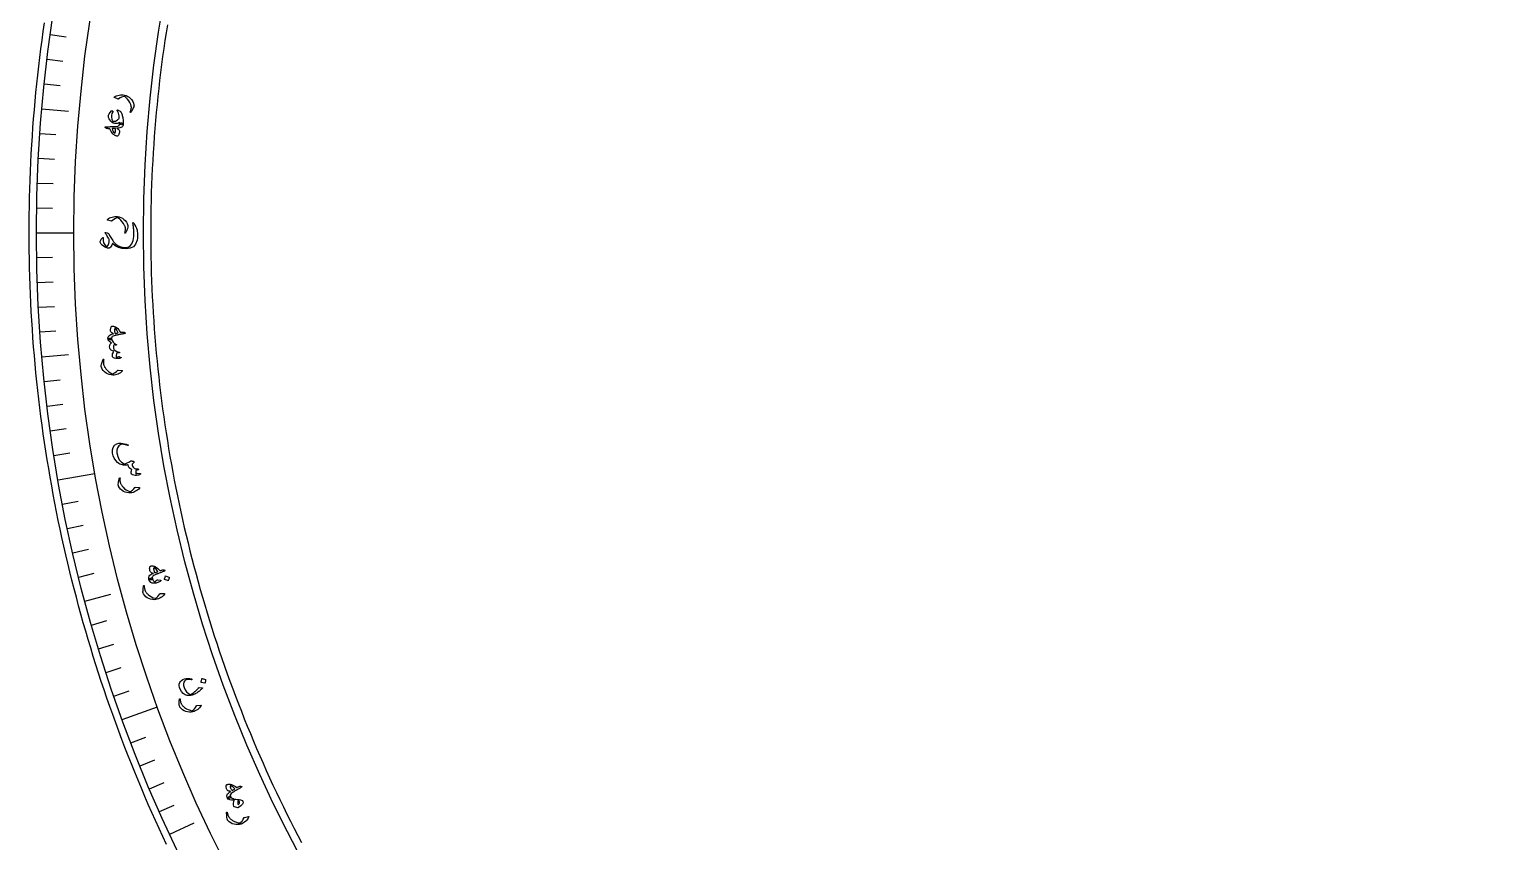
# Model space of a CAD drawing. Header units: millimetres. Extents: x -92 to 92, y -92 to 118.
# Drawn here: x -91.5 to 1.5, y -39 to 13 of the extents above; entities that cross this region are included whole.
import ezdxf

# ---------------------------------------------------------------- set-up
doc = ezdxf.new("R2010")
doc.units = ezdxf.units.MM
for name, color, linetype in [('CUT_INNER', 6, 'Continuous'), ('CUT_OUTER', 1, 'Continuous'), ('ENGRAVE', 7, 'Continuous'), ('ENGRAVE_FINE', 8, 'Continuous'), ('TEXT', 5, 'Continuous')]:
    doc.layers.add(name, color=color, linetype=linetype)

msp = doc.modelspace()

# ---------------------------------------------------------------- linework, layer by layer
at = {"layer": 'CUT_INNER'}
msp.add_lwpolyline([(-82.6593, 13.3), (-82.7394, 12.7926), (-82.8163, 12.2846), (-82.8901, 11.7763), (-82.9608, 11.2674), (-83.0284, 10.7582), (-83.0929, 10.2485), (-83.1542, 9.7385), (-83.2124, 9.2281), (-83.2674, 8.7173), (-83.3194, 8.2062), (-83.3681, 7.6948), (-83.4138, 7.1832), (-83.4563, 6.6712), (-83.4957, 6.159), (-83.5319, 5.6466), (-83.5649, 5.1339), (-83.5949, 4.6211), (-83.6217, 4.1081), (-83.6453, 3.5949), (-83.6658, 3.0816), (-83.6831, 2.5682), (-83.6973, 2.0547), (-83.7083, 1.5411), (-83.7162, 1.0274), (-83.7209, 0.5137), (-83.7225, 0), (-83.7209, -0.5137), (-83.7162, -1.0274), (-83.7083, -1.5411), (-83.6973, -2.0547), (-83.6831, -2.5682), (-83.6658, -3.0816), (-83.6453, -3.5949), (-83.6217, -4.1081), (-83.5949, -4.6211), (-83.5649, -5.1339), (-83.5319, -5.6466), (-83.4957, -6.159), (-83.4563, -6.6712), (-83.4138, -7.1832), (-83.3681, -7.6948), (-83.3194, -8.2062), (-83.2674, -8.7173), (-83.2124, -9.2281), (-83.1542, -9.7385), (-83.0929, -10.2485), (-83.0284, -10.7582), (-82.9608, -11.2674), (-82.8901, -11.7763), (-82.8163, -12.2846), (-82.7394, -12.7926), (-82.6593, -13.3), (-82.5762, -13.8069), (-82.4899, -14.3134), (-82.4005, -14.8192), (-82.308, -15.3246), (-82.2125, -15.8293), (-82.1138, -16.3334), (-82.012, -16.837), (-81.9072, -17.3399), (-81.7992, -17.8421), (-81.6882, -18.3437), (-81.5741, -18.8446), (-81.457, -19.3448), (-81.3367, -19.8442), (-81.2134, -20.3429), (-81.0871, -20.8408), (-80.9577, -21.338), (-80.8252, -21.8343), (-80.6897, -22.3299), (-80.5512, -22.8245), (-80.4096, -23.3184), (-80.2651, -23.8113), (-80.1174, -24.3034), (-79.9668, -24.7945), (-79.8132, -25.2847), (-79.6565, -25.7739), (-79.4969, -26.2622), (-79.3342, -26.7495), (-79.1686, -27.2358), (-79, -27.721), (-78.8284, -28.2053), (-78.6539, -28.6884), (-78.4764, -29.1705), (-78.2959, -29.6515), (-78.1125, -30.1313), (-77.9261, -30.61), (-77.7369, -31.0876), (-77.5446, -31.564), (-77.3495, -32.0392), (-77.1515, -32.5132), (-76.9505, -32.986), (-76.7467, -33.4575), (-76.5399, -33.9278), (-76.3303, -34.3968), (-76.1178, -34.8645), (-75.9025, -35.3309), (-75.6842, -35.796), (-75.4632, -36.2597), (-75.2393, -36.722), (-75.0125, -37.183), (-74.783, -37.6426), (-74.5506, -38.1007), (-74.3154, -38.5575), (-74.0774, -39.0127)], dxfattribs=at)
at = {"layer": 'CUT_OUTER'}
msp.add_lwpolyline([(-82.715, -39.1213), (-82.9535, -38.613), (-83.1889, -38.1033), (-83.4211, -37.5922), (-83.6502, -37.0796), (-83.8761, -36.5656), (-84.0989, -36.0503), (-84.3185, -35.5336), (-84.535, -35.0155), (-84.7482, -34.4962), (-84.9583, -33.9755), (-85.1652, -33.4536), (-85.3688, -32.9304), (-85.5693, -32.406), (-85.7665, -31.8803), (-85.9605, -31.3535), (-86.1513, -30.8254), (-86.3388, -30.2962), (-86.5231, -29.7659), (-86.7041, -29.2344), (-86.8818, -28.7019), (-87.0563, -28.1682), (-87.2275, -27.6335), (-87.3954, -27.0978), (-87.56, -26.561), (-87.7214, -26.0233), (-87.8794, -25.4846), (-88.0341, -24.9449), (-88.1855, -24.4042), (-88.3336, -23.8627), (-88.4783, -23.3202), (-88.6198, -22.7769), (-88.7579, -22.2327), (-88.8926, -21.6877), (-89.024, -21.1418), (-89.1521, -20.5952), (-89.2767, -20.0478), (-89.3981, -19.4996), (-89.516, -18.9507), (-89.6306, -18.4011), (-89.7419, -17.8508), (-89.8497, -17.2998), (-89.9542, -16.7481), (-90.0552, -16.1959), (-90.1529, -15.643), (-90.2472, -15.0896), (-90.3381, -14.5355), (-90.4256, -13.9809), (-90.5097, -13.4258), (-90.5903, -12.8702), (-90.6676, -12.3141), (-90.7414, -11.7576), (-90.8119, -11.2006), (-90.8789, -10.6432), (-90.9425, -10.0853), (-91.0027, -9.5271), (-91.0594, -8.9686), (-91.1127, -8.4097), (-91.1626, -7.8505), (-91.2091, -7.2909), (-91.2521, -6.7312), (-91.2917, -6.1711), (-91.3278, -5.6108), (-91.3605, -5.0504), (-91.3898, -4.4897), (-91.4156, -3.9289), (-91.438, -3.3679), (-91.4569, -2.8067), (-91.4724, -2.2455), (-91.4845, -1.6842), (-91.4931, -1.1228), (-91.4983, -0.5614), (-91.5, 0), (-91.4983, 0.5614), (-91.4931, 1.1228), (-91.4845, 1.6842), (-91.4724, 2.2455), (-91.4569, 2.8067), (-91.438, 3.3679), (-91.4156, 3.9289), (-91.3898, 4.4897), (-91.3605, 5.0504), (-91.3278, 5.6108), (-91.2917, 6.1711), (-91.2521, 6.7312), (-91.2091, 7.2909), (-91.1626, 7.8505), (-91.1127, 8.4097), (-91.0594, 8.9686), (-91.0027, 9.5271), (-90.9425, 10.0853), (-90.8789, 10.6432), (-90.8119, 11.2006), (-90.7414, 11.7576), (-90.6676, 12.3141), (-90.5903, 12.8702), (-90.5097, 13.4258)], dxfattribs=at)
at = {"layer": 'ENGRAVE'}
for points in [[(-90.6869, 7.9341), (-88.9824, 7.785)], [(-91.0333, 0), (-88.6379, 0)], [(-90.6869, -7.9341), (-88.9824, -7.785)], [(-89.6503, -15.8078), (-87.2913, -15.3918)], [(-87.9315, -23.5612), (-86.2787, -23.1183)], [(-85.5434, -31.1352), (-83.2924, -30.3159)], [(-82.5042, -38.4724), (-80.9535, -37.7492)]]:
    msp.add_lwpolyline(points, dxfattribs=at)
for radius in [91.0333, 88.6379, 84.1891]:
    msp.add_circle((0, 0), radius, dxfattribs=at)
at = {"layer": 'ENGRAVE_FINE'}
for points in [[(-90.1474, 12.6694), (-89.1308, 12.5265)], [(-90.3548, 11.0942), (-89.3358, 10.9691)], [(-90.5347, 9.5156), (-89.5137, 9.4083)], [(-90.8116, 6.3502), (-89.7875, 6.2786)], [(-90.9086, 4.7643), (-89.8834, 4.7106)], [(-90.9779, 3.177), (-89.9519, 3.1412)], [(-91.0195, 1.5888), (-89.993, 1.5708)], [(-91.0195, -1.5888), (-89.993, -1.5708)], [(-90.9779, -3.177), (-89.9519, -3.1412)], [(-90.9086, -4.7643), (-89.8834, -4.7106)], [(-90.8116, -6.3502), (-89.7875, -6.2786)], [(-90.5347, -9.5156), (-89.5137, -9.4083)], [(-90.3548, -11.0942), (-89.3358, -10.9691)], [(-90.1474, -12.6694), (-89.1308, -12.5265)], [(-89.9126, -14.2408), (-88.8986, -14.0802)], [(-89.3608, -17.37), (-88.353, -17.1741)], [(-89.0441, -18.9269), (-88.0399, -18.7134)], [(-88.7002, -20.478), (-87.6999, -20.2471)], [(-88.3293, -22.023), (-87.3331, -21.7746)], [(-87.5069, -25.0922), (-86.52, -24.8092)], [(-87.0556, -26.6156), (-86.0739, -26.3154)], [(-86.5779, -28.1309), (-85.6015, -27.8136)], [(-86.0737, -29.6376), (-85.103, -29.3033)], [(-84.987, -32.6234), (-84.0285, -32.2555)], [(-84.4047, -34.1017), (-83.4528, -33.7171)], [(-83.7966, -35.5696), (-82.8516, -35.1684)], [(-83.1631, -37.0266), (-82.2252, -36.609)]]:
    msp.add_lwpolyline(points, dxfattribs=at)
at = {"layer": 'TEXT'}
for points in [[(-86.0479, 8.6384), (-86.0524, 8.6403), (-86.0558, 8.6424), (-86.0583, 8.6448), (-86.0598, 8.6473), (-86.0598, 8.6546), (-86.0557, 8.663), (-86.0476, 8.6727), (-86.0356, 8.6836), (-85.9757, 8.7246), (-85.9078, 8.7582), (-85.8319, 8.7846), (-85.7482, 8.8037), (-85.6588, 8.816), (-85.5715, 8.8202), (-85.4864, 8.8162), (-85.4034, 8.8041), (-85.2959, 8.7704), (-85.1944, 8.7226), (-85.0988, 8.6608), (-85.009, 8.5851), (-84.9296, 8.4975), (-84.8674, 8.4004), (-84.8225, 8.2936), (-84.7947, 8.1773), (-84.7911, 8.1464), (-84.7922, 8.1161), (-84.7981, 8.0862), (-84.8088, 8.0567), (-84.84, 7.9894), (-84.8687, 7.9287), (-84.8951, 7.8746), (-84.919, 7.827), (-84.9405, 7.7861), (-84.9596, 7.7522), (-84.9762, 7.7252), (-84.9905, 7.7051), (-84.9947, 7.7011), (-84.9988, 7.6983), (-85.0028, 7.6967), (-85.0067, 7.6964), (-85.0116, 7.6974), (-85.0161, 7.6992), (-85.0202, 7.702), (-85.0239, 7.7056), (-85.0265, 7.7102), (-85.0275, 7.7155), (-85.0268, 7.7216), (-85.0244, 7.7286), (-85.0087, 7.7707), (-84.9953, 7.8111), (-84.9841, 7.8498), (-84.9751, 7.8868), (-84.9684, 7.9224), (-84.9638, 7.957), (-84.9614, 7.9904), (-84.9611, 8.0229), (-84.9632, 8.0554), (-84.968, 8.0893), (-84.9753, 8.1246), (-84.9852, 8.1613), (-84.9978, 8.1993), (-85.0134, 8.2388), (-85.0318, 8.2796), (-85.0532, 8.3219), (-85.1233, 8.4418), (-85.202, 8.5465), (-85.2891, 8.6359), (-85.3847, 8.71), (-85.3926, 8.715), (-85.4019, 8.7182), (-85.4127, 8.7196), (-85.425, 8.7193), (-85.4991, 8.6999), (-85.5828, 8.6661), (-85.6759, 8.6178), (-85.7785, 8.5548), (-85.7849, 8.5522), (-85.7905, 8.5509), (-85.7953, 8.5507), (-85.7994, 8.5517)], [(-85.8255, 7.8476), (-85.6789, 7.765), (-85.6645, 7.7549), (-85.653, 7.7454), (-85.6444, 7.7364), (-85.6385, 7.728), (-85.6149, 7.686), (-85.5933, 7.6414), (-85.5737, 7.594), (-85.556, 7.544), (-85.54, 7.4915), (-85.5253, 7.4365), (-85.5119, 7.3791), (-85.4998, 7.3192), (-85.4823, 7.2079), (-85.4738, 7.1101), (-85.4743, 7.0259), (-85.4839, 6.9552), (-85.4986, 6.9291), (-85.5246, 6.9131), (-85.562, 6.9074), (-85.6107, 6.9118), (-85.6542, 6.9219), (-85.6859, 6.9339), (-85.706, 6.9478), (-85.7143, 6.9637), (-85.7141, 6.9662), (-85.7139, 6.9688), (-85.7137, 6.9713), (-85.7135, 6.9739), (-85.7101, 6.9926), (-85.7079, 7.0112), (-85.707, 7.0295), (-85.7075, 7.0476), (-85.7558, 7.0205), (-85.8082, 7.0008), (-85.8649, 6.9884), (-85.9258, 6.9834), (-86.0335, 6.9907), (-86.1278, 7.0172), (-86.2087, 7.0629), (-86.276, 7.1279), (-86.3371, 7.2095), (-86.3827, 7.2883), (-86.4127, 7.3643), (-86.4271, 7.4374), (-86.4203, 7.5143), (-86.3842, 7.599), (-86.3187, 7.6913), (-86.2238, 7.7912), (-86.2095, 7.8021), (-86.1948, 7.8066), (-86.1797, 7.8046), (-86.1643, 7.7961), (-86.1527, 7.7849), (-86.1472, 7.772), (-86.1475, 7.7574), (-86.1538, 7.741), (-86.1993, 7.6238), (-86.2223, 7.5042), (-86.2228, 7.3823), (-86.201, 7.2582), (-86.1848, 7.2084), (-86.1654, 7.1696), (-86.1428, 7.1418), (-86.1171, 7.125), (-86.0832, 7.1187), (-86.0387, 7.125), (-85.9836, 7.1438), (-85.9177, 7.1753), (-85.8506, 7.2146), (-85.7995, 7.2526), (-85.7646, 7.2894), (-85.7459, 7.3249), (-85.731, 7.4045), (-85.7332, 7.4859), (-85.7526, 7.5692), (-85.789, 7.6544), (-85.8334, 7.7328), (-85.8541, 7.7732), (-85.8654, 7.805), (-85.8671, 7.8283), (-85.8593, 7.843), (-85.851, 7.8485), (-85.8425, 7.8511), (-85.8341, 7.8508), (-85.8255, 7.8476)], [(-86.6288, 6.7302), (-86.6436, 6.7465), (-86.6446, 6.7585), (-86.6318, 6.7663), (-86.6052, 6.7697), (-86.5893, 6.7702), (-86.5672, 6.7712), (-86.539, 6.7727), (-86.5047, 6.7747), (-86.4639, 6.777), (-86.4164, 6.7794), (-86.3621, 6.7819), (-86.3011, 6.7846), (-86.2412, 6.7872), (-86.1875, 6.7895), (-86.1401, 6.7914), (-86.099, 6.7931), (-86.0643, 6.7945), (-86.0362, 6.7955), (-86.0147, 6.7963), (-85.9998, 6.7968), (-85.9058, 6.8025), (-85.8321, 6.8156), (-85.7787, 6.836), (-85.7455, 6.8638), (-85.7318, 6.8841), (-85.7219, 6.9093), (-85.7158, 6.9392), (-85.7135, 6.9739), (-85.7085, 6.9941), (-85.6972, 7.009), (-85.6795, 7.0186), (-85.6556, 7.0229), (-85.6272, 7.0228), (-85.5987, 7.0195), (-85.5702, 7.013), (-85.5416, 7.0033), (-85.5175, 6.9919), (-85.4999, 6.9801), (-85.4887, 6.9679), (-85.4839, 6.9552), (-85.49, 6.8888), (-85.5067, 6.8325), (-85.5341, 6.7864), (-85.5723, 6.7503), (-85.6263, 6.7216), (-85.6962, 6.6999), (-85.7819, 6.6852), (-85.8834, 6.6774), (-85.8251, 6.6367), (-85.78, 6.5964), (-85.7479, 6.5565), (-85.7289, 6.5169), (-85.7234, 6.4857), (-85.7231, 6.4494), (-85.728, 6.408), (-85.738, 6.3616), (-85.7528, 6.3129), (-85.769, 6.2724), (-85.7864, 6.2399), (-85.8052, 6.2155), (-85.8276, 6.1964), (-85.8504, 6.1842), (-85.8737, 6.1792), (-85.8975, 6.1812), (-85.9267, 6.1893), (-85.9588, 6.2017), (-85.9939, 6.2185), (-86.0318, 6.2396), (-86.0697, 6.2629), (-86.0998, 6.2831), (-86.1222, 6.3001), (-86.1367, 6.3141), (-86.1946, 6.3897), (-86.2482, 6.4715), (-86.2974, 6.5595), (-86.3421, 6.6538), (-86.3913, 6.6542), (-86.4338, 6.655), (-86.4695, 6.6563), (-86.4984, 6.658), (-86.5225, 6.6614), (-86.5438, 6.6674), (-86.5624, 6.6761), (-86.5782, 6.6875)], [(-86.1851, 6.6597), (-86.1605, 6.5645), (-86.1274, 6.483), (-86.0858, 6.415), (-86.0358, 6.3606), (-86.0287, 6.3567), (-86.022, 6.3563), (-86.0156, 6.3596), (-86.0097, 6.3663), (-85.9963, 6.3921), (-85.9855, 6.4203), (-85.9771, 6.451), (-85.9714, 6.4841), (-85.9681, 6.5196), (-85.9674, 6.5575), (-85.9692, 6.5979), (-85.9735, 6.6407), (-85.9751, 6.6474), (-85.9782, 6.6546), (-85.9829, 6.6622), (-85.9892, 6.6702), (-86.0102, 6.6703), (-86.0322, 6.67), (-86.0552, 6.6693), (-86.0792, 6.6682), (-86.1042, 6.6667), (-86.1302, 6.6647), (-86.1571, 6.6624), (-86.1851, 6.6597)], [(-86.4766, 0.8122), (-86.4812, 0.8136), (-86.4849, 0.8154), (-86.4876, 0.8176), (-86.4893, 0.82), (-86.4899, 0.8272), (-86.4866, 0.836), (-86.4795, 0.8464), (-86.4685, 0.8583), (-86.4125, 0.9045), (-86.3479, 0.9442), (-86.2748, 0.9773), (-86.1931, 1.0039), (-86.1052, 1.0243), (-86.0186, 1.0363), (-85.9335, 1.0401), (-85.8497, 1.0356), (-85.7397, 1.0117), (-85.6342, 0.9732), (-85.5334, 0.9204), (-85.4372, 0.8531), (-85.3501, 0.7731), (-85.2794, 0.682), (-85.225, 0.5797), (-85.1868, 0.4664), (-85.1804, 0.436), (-85.1788, 0.4057), (-85.182, 0.3753), (-85.1899, 0.345), (-85.2149, 0.2752), (-85.238, 0.2121), (-85.2594, 0.1558), (-85.2789, 0.1063), (-85.2966, 0.0637), (-85.3125, 0.0282), (-85.3267, -0.0002), (-85.3391, -0.0215), (-85.3429, -0.026), (-85.3467, -0.0291), (-85.3506, -0.031), (-85.3544, -0.0317), (-85.3594, -0.0312), (-85.364, -0.0298), (-85.3683, -0.0274), (-85.3723, -0.0241), (-85.3754, -0.0198), (-85.3768, -0.0146), (-85.3767, -0.0084), (-85.3749, -0.0013), (-85.3631, 0.0421), (-85.3534, 0.0836), (-85.3458, 0.1231), (-85.3402, 0.1608), (-85.3367, 0.1969), (-85.3352, 0.2317), (-85.3359, 0.2652), (-85.3385, 0.2975), (-85.3436, 0.3298), (-85.3514, 0.3631), (-85.3619, 0.3976), (-85.3751, 0.4332), (-85.3911, 0.4699), (-85.4102, 0.5078), (-85.4322, 0.5469), (-85.4573, 0.587), (-85.538, 0.7001), (-85.6258, 0.7972), (-85.7207, 0.8784), (-85.8227, 0.9436), (-85.8309, 0.9478), (-85.8405, 0.9501), (-85.8514, 0.9506), (-85.8635, 0.9491), (-85.9356, 0.9231), (-86.0159, 0.8819), (-86.1043, 0.8253), (-86.2007, 0.7533), (-86.2068, 0.7502), (-86.2123, 0.7483), (-86.2171, 0.7477), (-86.2212, 0.7484)], [(-86.9386, -0.6514), (-86.9498, -0.611), (-86.9494, -0.567), (-86.9376, -0.5193), (-86.9142, -0.4681), (-86.8989, -0.442), (-86.8834, -0.418), (-86.8678, -0.3961), (-86.8519, -0.3763), (-86.8361, -0.3586), (-86.8204, -0.343), (-86.8049, -0.3295), (-86.7895, -0.318), (-86.7745, -0.3104), (-86.7652, -0.3135), (-86.7616, -0.3271), (-86.7637, -0.3514), (-86.7732, -0.5055), (-86.739, -0.648), (-86.6612, -0.7787), (-86.5397, -0.8975), (-86.5319, -0.9008), (-86.5237, -0.9005), (-86.5153, -0.8968), (-86.5065, -0.8895), (-86.4374, -0.7951), (-86.3919, -0.6934), (-86.37, -0.5843), (-86.3717, -0.4677), (-86.3759, -0.4468), (-86.386, -0.4197), (-86.4018, -0.3867), (-86.4234, -0.3475), (-86.4672, -0.2761), (-86.5057, -0.213), (-86.5391, -0.1582), (-86.5673, -0.1117), (-86.5904, -0.0735), (-86.6083, -0.0437), (-86.6211, -0.0222), (-86.6288, -0.009), (-86.6347, 0.0098), (-86.6295, 0.0199), (-86.613, 0.0214), (-86.5853, 0.0141), (-86.5127, -0.0136), (-86.4586, -0.0378), (-86.4231, -0.0585), (-86.4062, -0.0756), (-86.3811, -0.1284), (-86.3519, -0.1842), (-86.3188, -0.2429), (-86.2815, -0.3047), (-86.2403, -0.3694), (-86.1949, -0.437), (-86.1455, -0.5076), (-86.092, -0.5812), (-85.9593, -0.7282), (-85.8039, -0.8389), (-85.6261, -0.9134), (-85.4259, -0.9519), (-85.3171, -0.9526), (-85.2162, -0.9344), (-85.1232, -0.8973), (-85.0381, -0.8416), (-84.9245, -0.7036), (-84.8475, -0.5016), (-84.8068, -0.2358), (-84.8016, 0.0944), (-84.8047, 0.1454), (-84.8091, 0.2004), (-84.8147, 0.2593), (-84.8215, 0.3222), (-84.8297, 0.3888), (-84.8394, 0.4591), (-84.8507, 0.5331), (-84.8634, 0.6107), (-84.8648, 0.624), (-84.8639, 0.634), (-84.8608, 0.6404), (-84.8555, 0.6433), (-84.8297, 0.6307), (-84.7907, 0.5806), (-84.7385, 0.493), (-84.6729, 0.3681), (-84.6369, 0.2923), (-84.6101, 0.226), (-84.5925, 0.1691), (-84.5841, 0.1217), (-84.5707, -0.0546), (-84.5685, -0.2146), (-84.5776, -0.3583), (-84.5981, -0.4857), (-84.6877, -0.7269), (-84.8321, -0.8974), (-85.0317, -0.9973), (-85.2868, -1.0262), (-85.5554, -1.0006), (-85.7927, -0.9369), (-85.9986, -0.8348), (-86.1731, -0.6942), (-86.2135, -0.787), (-86.2547, -0.8626), (-86.2967, -0.9209), (-86.3394, -0.962), (-86.3567, -0.9733), (-86.3757, -0.981), (-86.3963, -0.9853), (-86.4185, -0.986), (-86.4784, -0.9779), (-86.5352, -0.9649), (-86.5888, -0.947), (-86.6393, -0.9242), (-86.741, -0.8637), (-86.8248, -0.798), (-86.8906, -0.7273), (-86.9386, -0.6514)], [(-85.355, -6.4045), (-85.338, -6.4181), (-85.3352, -6.4297), (-85.3466, -6.4392), (-85.3724, -6.4465), (-85.3881, -6.4495), (-85.4097, -6.4538), (-85.4373, -6.4596), (-85.471, -6.4667), (-85.5109, -6.4752), (-85.5575, -6.4848), (-85.6107, -6.4955), (-85.6706, -6.5074), (-85.7295, -6.5191), (-85.7822, -6.5296), (-85.8287, -6.5389), (-85.8691, -6.5468), (-85.9031, -6.5535), (-85.9307, -6.5589), (-85.9518, -6.563), (-85.9664, -6.5658), (-86.0584, -6.586), (-86.1292, -6.6104), (-86.1788, -6.6389), (-86.2073, -6.6717), (-86.2176, -6.694), (-86.2234, -6.7205), (-86.2247, -6.7512), (-86.2214, -6.786), (-86.2232, -6.8069), (-86.232, -6.8235), (-86.2478, -6.8359), (-86.2708, -6.844), (-86.2988, -6.8485), (-86.3274, -6.8498), (-86.3566, -6.8479), (-86.3864, -6.8429), (-86.412, -6.8354), (-86.4313, -6.8264), (-86.4443, -6.816), (-86.451, -6.8041), (-86.4557, -6.7369), (-86.448, -6.678), (-86.4282, -6.6277), (-86.3961, -6.5857), (-86.3471, -6.5488), (-86.2814, -6.5165), (-86.1989, -6.4887), (-86.0998, -6.4655), (-86.1636, -6.434), (-86.2143, -6.4008), (-86.252, -6.3659), (-86.2767, -6.3295), (-86.2868, -6.2992), (-86.2924, -6.2631), (-86.2937, -6.2212), (-86.2906, -6.1735), (-86.2829, -6.1229), (-86.2728, -6.0802), (-86.2602, -6.0454), (-86.2451, -6.0185), (-86.2256, -5.9962), (-86.2047, -5.981), (-86.1824, -5.9727), (-86.1586, -5.9713), (-86.1285, -5.9752), (-86.0949, -5.983), (-86.0579, -5.9947), (-86.0173, -6.0103), (-85.9765, -6.0279), (-85.9438, -6.0436), (-85.9193, -6.0572), (-85.9029, -6.0689), (-85.8347, -6.1351), (-85.7698, -6.2079), (-85.7082, -6.2871), (-85.6499, -6.3729), (-85.6012, -6.3659), (-85.5591, -6.3604), (-85.5237, -6.3564), (-85.4948, -6.3537), (-85.4705, -6.3534), (-85.4485, -6.356), (-85.4288, -6.3617), (-85.4115, -6.3705)], [(-85.8043, -6.4023), (-85.8429, -6.3124), (-85.8877, -6.2369), (-85.9387, -6.1759), (-85.9961, -6.1293), (-86.0037, -6.1265), (-86.0104, -6.1271), (-86.0162, -6.1312), (-86.0211, -6.1388), (-86.0306, -6.1663), (-86.0372, -6.1958), (-86.0409, -6.2273), (-86.0418, -6.2609), (-86.0398, -6.2965), (-86.0348, -6.3342), (-86.027, -6.3739), (-86.0163, -6.4156), (-86.0137, -6.422), (-86.0095, -6.4286), (-86.0037, -6.4353), (-85.9963, -6.4423), (-85.9755, -6.4392), (-85.9538, -6.4356), (-85.9312, -6.4314), (-85.9077, -6.4267), (-85.8832, -6.4214), (-85.8578, -6.4156), (-85.8315, -6.4092), (-85.8043, -6.4023)], [(-85.618, -7.9798), (-85.6137, -7.985), (-85.6143, -7.9916), (-85.62, -7.9997), (-85.6307, -8.0092), (-85.6493, -8.0201), (-85.6763, -8.0295), (-85.7119, -8.0375), (-85.7559, -8.044), (-85.8062, -8.0495), (-85.8555, -8.0514), (-85.9038, -8.0497), (-85.9512, -8.0443), (-86.0443, -8.0244), (-86.1123, -7.9988), (-86.155, -7.9676), (-86.1725, -7.9309), (-86.1755, -7.8405), (-86.1596, -7.7551), (-86.1249, -7.6748), (-86.0713, -7.5998), (-86.1697, -7.5601), (-86.2481, -7.5096), (-86.3066, -7.4483), (-86.3451, -7.3761), (-86.3587, -7.2981), (-86.3457, -7.2168), (-86.3058, -7.1324), (-86.2392, -7.045), (-86.3282, -6.9858), (-86.3932, -6.9259), (-86.4342, -6.8653), (-86.451, -6.8041), (-86.445, -6.791), (-86.4249, -6.7775), (-86.3907, -6.7636), (-86.3424, -6.7491), (-86.2942, -6.7415), (-86.258, -6.7451), (-86.2338, -6.76), (-86.2214, -6.786), (-86.1855, -6.9019), (-86.1253, -7.0009), (-86.0411, -7.0831), (-85.9328, -7.1483), (-85.9269, -7.1518), (-85.9226, -7.1558), (-85.9198, -7.1602), (-85.9186, -7.1651), (-85.9187, -7.1712), (-85.9202, -7.1768), (-85.923, -7.1818), (-85.9271, -7.1863), (-85.9406, -7.1899), (-85.9643, -7.1862), (-85.9983, -7.1754), (-86.0425, -7.1574), (-86.0728, -7.1884), (-86.0932, -7.2343), (-86.1036, -7.2952), (-86.1041, -7.371), (-86.0764, -7.463), (-86.0054, -7.5393), (-85.891, -7.5997), (-85.7334, -7.6443), (-85.7253, -7.6464), (-85.7194, -7.6494), (-85.7157, -7.6533), (-85.7142, -7.6579), (-85.7142, -7.6652), (-85.7155, -7.6715), (-85.7183, -7.6771), (-85.7223, -7.6817), (-85.7284, -7.6855), (-85.7346, -7.688), (-85.7409, -7.6892), (-85.7474, -7.6891), (-85.8567, -7.6732), (-85.8805, -7.7054), (-85.9005, -7.7433), (-85.9168, -7.787), (-85.9293, -7.8365), (-85.936, -7.8842), (-85.9352, -7.92), (-85.9267, -7.9438), (-85.9107, -7.9557), (-85.8876, -7.9579), (-85.8557, -7.9525), (-85.8148, -7.9396), (-85.765, -7.9191), (-85.7502, -7.9204), (-85.7208, -7.931), (-85.6768, -7.9508), (-85.618, -7.9798)], [(-85.5513, -8.8168), (-85.5465, -8.8178), (-85.5427, -8.8191), (-85.5398, -8.8209), (-85.5378, -8.8231), (-85.5364, -8.8302), (-85.5387, -8.8392), (-85.5446, -8.8503), (-85.5542, -8.8633), (-85.6046, -8.9154), (-85.6642, -8.9621), (-85.7331, -9.0033), (-85.8111, -9.0392), (-85.8961, -9.0697), (-85.9806, -9.0919), (-86.0647, -9.1056), (-86.1484, -9.1109), (-86.2605, -9.0998), (-86.3698, -9.0734), (-86.4761, -9.0318), (-86.5795, -8.9747), (-86.6751, -8.9034), (-86.7556, -8.8187), (-86.821, -8.7206), (-86.8712, -8.6091), (-86.8808, -8.5788), (-86.8856, -8.5481), (-86.8856, -8.5168), (-86.8808, -8.4851), (-86.8632, -8.4114), (-86.8465, -8.3449), (-86.8309, -8.2855), (-86.8164, -8.2331), (-86.8029, -8.1881), (-86.7904, -8.1505), (-86.7791, -8.1202), (-86.7687, -8.0974), (-86.7653, -8.0926), (-86.7618, -8.089), (-86.7582, -8.0867), (-86.7544, -8.0857), (-86.7494, -8.0857), (-86.7447, -8.0868), (-86.7402, -8.0888), (-86.7359, -8.0918), (-86.7324, -8.0958), (-86.7305, -8.101), (-86.7301, -8.1073), (-86.7311, -8.1147), (-86.7387, -8.1599), (-86.7444, -8.2029), (-86.7481, -8.2439), (-86.75, -8.2827), (-86.7499, -8.3197), (-86.7478, -8.3552), (-86.7438, -8.3892), (-86.7379, -8.4218), (-86.7295, -8.454), (-86.7183, -8.4871), (-86.7043, -8.521), (-86.6875, -8.5558), (-86.6676, -8.5915), (-86.6446, -8.6279), (-86.6185, -8.6651), (-86.5892, -8.7031), (-86.4965, -8.8087), (-86.3984, -8.897), (-86.2949, -8.968), (-86.1861, -9.0218), (-86.1774, -9.0251), (-86.1676, -9.0264), (-86.1567, -9.0255), (-86.1448, -9.0227), (-86.0762, -8.9884), (-86.0012, -8.938), (-85.9198, -8.8715), (-85.832, -8.7891), (-85.8262, -8.7853), (-85.821, -8.7829), (-85.8163, -8.7817), (-85.8121, -8.7819)], [(-84.3974, -15.392), (-84.3856, -15.3944), (-84.3767, -15.3986), (-84.3707, -15.4046), (-84.3676, -15.4125), (-84.367, -15.4232), (-84.3691, -15.4328), (-84.3741, -15.4413), (-84.3818, -15.4487), (-84.4107, -15.4687), (-84.4478, -15.4861), (-84.4933, -15.5007), (-84.547, -15.5127), (-84.6364, -15.5234), (-84.7235, -15.5223), (-84.8081, -15.5094), (-84.8903, -15.4846), (-84.9109, -15.4746), (-84.9275, -15.4627), (-84.9403, -15.4487), (-84.9492, -15.4328), (-84.9643, -15.3719), (-84.9654, -15.3036), (-84.9525, -15.2279), (-84.9256, -15.1449), (-85.0244, -15.0967), (-85.0958, -15.0314), (-85.14, -14.9492), (-85.1569, -14.8501), (-85.2106, -14.8561), (-85.2626, -14.8604), (-85.3127, -14.8628), (-85.3611, -14.8635), (-85.4079, -14.8624), (-85.4536, -14.8597), (-85.4981, -14.8553), (-85.5415, -14.8491), (-85.6209, -14.8312), (-85.6965, -14.8014), (-85.7683, -14.7598), (-85.8362, -14.7062), (-85.9592, -14.5746), (-86.0545, -14.4291), (-86.1219, -14.2698), (-86.1614, -14.097), (-86.167, -13.896), (-86.1229, -13.7295), (-86.0293, -13.5976), (-85.8864, -13.5004), (-85.8324, -13.4818), (-85.7669, -13.4699), (-85.69, -13.4646), (-85.6017, -13.4661), (-85.5038, -13.4752), (-85.4005, -13.4935), (-85.2919, -13.5209), (-85.1779, -13.5574), (-85.1706, -13.5606), (-85.165, -13.5651), (-85.1612, -13.5708), (-85.1591, -13.5778), (-85.1586, -13.585), (-85.1595, -13.5914), (-85.1618, -13.5971), (-85.1656, -13.6021), (-85.1716, -13.606), (-85.1782, -13.608), (-85.1855, -13.6082), (-85.1934, -13.6066), (-85.3446, -13.5612), (-85.467, -13.5358), (-85.5606, -13.5305), (-85.6255, -13.5453), (-85.7598, -13.6324), (-85.8487, -13.7504), (-85.892, -13.8992), (-85.8895, -14.0786), (-85.8335, -14.321), (-85.7372, -14.5178), (-85.6008, -14.6688), (-85.4246, -14.774), (-85.3235, -14.7561), (-85.2196, -14.721), (-85.1127, -14.6689), (-85.0028, -14.5998), (-84.9919, -14.5916), (-84.9818, -14.5864), (-84.9724, -14.5843), (-84.9638, -14.5853), (-84.9333, -14.594), (-84.9047, -14.6024), (-84.8779, -14.6104), (-84.853, -14.6181), (-84.8302, -14.6255), (-84.8099, -14.6327), (-84.792, -14.6397), (-84.7767, -14.6464), (-84.7699, -14.6506), (-84.7666, -14.6557), (-84.7667, -14.6617), (-84.7702, -14.6686), (-84.7732, -14.6724), (-84.7778, -14.6777), (-84.784, -14.6846), (-84.792, -14.6931), (-84.8016, -14.7029), (-84.8131, -14.7136), (-84.8263, -14.7253), (-84.8413, -14.738), (-84.87, -14.7634), (-84.8904, -14.7841), (-84.9026, -14.8002), (-84.9064, -14.8116), (-84.9005, -14.8781), (-84.8778, -14.9416), (-84.8384, -15.0021), (-84.7822, -15.0597), (-84.7484, -15.0781), (-84.6957, -15.0929), (-84.6242, -15.104), (-84.5339, -15.1113), (-84.5253, -15.112), (-84.5176, -15.1149), (-84.5109, -15.1198), (-84.5051, -15.1269), (-84.5009, -15.1337), (-84.4987, -15.1406), (-84.4985, -15.1475), (-84.5002, -15.1544), (-84.5142, -15.1668), (-84.5431, -15.1757), (-84.587, -15.1812), (-84.6458, -15.1832), (-84.6679, -15.2395), (-84.6785, -15.2973), (-84.6779, -15.3567), (-84.6658, -15.4176), (-84.6476, -15.4135), (-84.633, -15.4084), (-84.6223, -15.4024), (-84.6152, -15.3955), (-84.6088, -15.3878), (-84.602, -15.3827), (-84.5946, -15.38), (-84.5869, -15.3799)], [(-84.4464, -16.2959), (-84.4416, -16.2965), (-84.4377, -16.2975), (-84.4346, -16.299), (-84.4324, -16.301), (-84.4304, -16.308), (-84.4319, -16.3172), (-84.4369, -16.3287), (-84.4453, -16.3425), (-84.4909, -16.3988), (-84.5462, -16.4505), (-84.6111, -16.4977), (-84.6858, -16.5403), (-84.7677, -16.5782), (-84.8499, -16.6076), (-84.9325, -16.6287), (-85.0154, -16.6413), (-85.1281, -16.6401), (-85.2392, -16.6235), (-85.3488, -16.5913), (-85.4568, -16.5435), (-85.5583, -16.4809), (-85.646, -16.4036), (-85.7197, -16.3116), (-85.7795, -16.2049), (-85.7917, -16.1756), (-85.7992, -16.1454), (-85.8019, -16.1143), (-85.8, -16.0823), (-85.7888, -16.0073), (-85.7781, -15.9396), (-85.7678, -15.879), (-85.7579, -15.8256), (-85.7484, -15.7795), (-85.7393, -15.741), (-85.7306, -15.7099), (-85.7224, -15.6863), (-85.7194, -15.6811), (-85.7162, -15.6772), (-85.7128, -15.6747), (-85.7091, -15.6733), (-85.7042, -15.6729), (-85.6993, -15.6735), (-85.6946, -15.6751), (-85.6901, -15.6777), (-85.6863, -15.6815), (-85.684, -15.6865), (-85.683, -15.6927), (-85.6834, -15.7002), (-85.687, -15.7458), (-85.6888, -15.7892), (-85.689, -15.8303), (-85.6874, -15.8691), (-85.6841, -15.906), (-85.6789, -15.9412), (-85.6719, -15.9747), (-85.6631, -16.0066), (-85.652, -16.038), (-85.6379, -16.07), (-85.621, -16.1026), (-85.6011, -16.1357), (-85.5782, -16.1695), (-85.5522, -16.2037), (-85.5228, -16.2385), (-85.4903, -16.2738), (-85.3887, -16.3709), (-85.2833, -16.4502), (-85.1739, -16.5119), (-85.0608, -16.5559), (-85.0518, -16.5584), (-85.042, -16.5588), (-85.0312, -16.557), (-85.0196, -16.5531), (-84.9543, -16.5129), (-84.884, -16.4561), (-84.8087, -16.3828), (-84.7285, -16.293), (-84.7231, -16.2887), (-84.7181, -16.2858), (-84.7135, -16.2843), (-84.7093, -16.2841)], [(-82.8264, -21.5938), (-82.8071, -21.6042), (-82.8023, -21.615), (-82.8119, -21.6264), (-82.8359, -21.6382), (-82.8508, -21.6439), (-82.8713, -21.6521), (-82.8975, -21.6627), (-82.9293, -21.6758), (-82.9671, -21.6912), (-83.0112, -21.709), (-83.0616, -21.7291), (-83.1184, -21.7516), (-83.1742, -21.7737), (-83.2242, -21.7934), (-83.2683, -21.8108), (-83.3066, -21.8259), (-83.3389, -21.8386), (-83.3651, -21.8488), (-83.3851, -21.8566), (-83.399, -21.862), (-83.4859, -21.8984), (-83.5511, -21.935), (-83.5948, -21.972), (-83.6169, -22.0093), (-83.6231, -22.0332), (-83.624, -22.0603), (-83.6198, -22.0907), (-83.6104, -22.1244), (-83.6084, -22.1452), (-83.614, -22.1632), (-83.6274, -22.1782), (-83.6485, -22.1902), (-83.6753, -22.1997), (-83.7033, -22.2061), (-83.7323, -22.2095), (-83.7625, -22.2098), (-83.789, -22.2071), (-83.8096, -22.2017), (-83.8243, -22.1938), (-83.8331, -22.1833), (-83.8497, -22.118), (-83.8527, -22.0587), (-83.8422, -22.0056), (-83.8181, -21.9586), (-83.7765, -21.9135), (-83.7177, -21.8699), (-83.6415, -21.8278), (-83.5482, -21.7872), (-83.6166, -21.7676), (-83.6724, -21.7441), (-83.7158, -21.7166), (-83.7466, -21.6851), (-83.7619, -21.6571), (-83.774, -21.6226), (-83.7827, -21.5816), (-83.7881, -21.5341), (-83.7897, -21.483), (-83.7874, -21.4392), (-83.7812, -21.4027), (-83.7712, -21.3735), (-83.756, -21.3481), (-83.7382, -21.3293), (-83.7177, -21.3172), (-83.6945, -21.3116), (-83.6642, -21.31), (-83.6298, -21.3116), (-83.5913, -21.3165), (-83.5486, -21.3246), (-83.5052, -21.3347), (-83.4703, -21.3442), (-83.4437, -21.3532), (-83.4255, -21.3618), (-83.3465, -21.4147), (-83.2697, -21.4746), (-83.1949, -21.5416), (-83.1222, -21.6156), (-83.0755, -21.6), (-83.0351, -21.587), (-83.0009, -21.5766), (-82.973, -21.5689), (-82.9491, -21.5642), (-82.927, -21.5628), (-82.9066, -21.5649), (-82.888, -21.5704)], [(-83.2717, -22.1934), (-83.0999, -22.2216), (-83.0804, -22.2273), (-83.0715, -22.2365), (-83.0732, -22.2492), (-83.0856, -22.2654), (-83.1264, -22.3001), (-83.1705, -22.3304), (-83.2179, -22.3564), (-83.2687, -22.378), (-83.3231, -22.3951), (-83.3816, -22.4077), (-83.4441, -22.4157), (-83.5107, -22.4191), (-83.6276, -22.4065), (-83.7204, -22.3629), (-83.7889, -22.2885), (-83.8331, -22.1833), (-83.8285, -22.1686), (-83.8083, -22.1495), (-83.7723, -22.1258), (-83.7207, -22.0977), (-83.6922, -22.0861), (-83.6677, -22.0804), (-83.6472, -22.0808), (-83.6308, -22.0873), (-83.6234, -22.094), (-83.6175, -22.1024), (-83.6132, -22.1125), (-83.6104, -22.1244), (-83.59, -22.1925), (-83.5603, -22.2485), (-83.5211, -22.2923), (-83.4726, -22.3239), (-83.4691, -22.325), (-83.4651, -22.3246), (-83.4605, -22.3227), (-83.4553, -22.3193), (-83.423, -22.3002), (-83.3913, -22.2763), (-83.3602, -22.2477), (-83.3297, -22.2142), (-83.3179, -22.2028), (-83.3042, -22.1955), (-83.2888, -22.1924), (-83.2717, -22.1934)], [(-83.2687, -21.6721), (-83.3228, -21.5905), (-83.3804, -21.5243), (-83.4416, -21.4734), (-83.5064, -21.4379), (-83.5143, -21.4365), (-83.5208, -21.4383), (-83.5258, -21.4434), (-83.5292, -21.4517), (-83.5337, -21.4804), (-83.5349, -21.5107), (-83.5329, -21.5424), (-83.5277, -21.5756), (-83.5194, -21.6102), (-83.5078, -21.6464), (-83.493, -21.684), (-83.4749, -21.7232), (-83.4713, -21.729), (-83.466, -21.7347), (-83.4591, -21.7404), (-83.4505, -21.7459), (-83.4306, -21.7391), (-83.4099, -21.7317), (-83.3884, -21.7235), (-83.3661, -21.7147), (-83.343, -21.7051), (-83.319, -21.6948), (-83.2943, -21.6838), (-83.2687, -21.6721)], [(-82.5561, -22.0264), (-82.5522, -22.0286), (-82.5492, -22.0324), (-82.5471, -22.0377), (-82.546, -22.0446), (-82.5527, -22.0974), (-82.5645, -22.1487), (-82.5813, -22.1983), (-82.6031, -22.2464), (-82.607, -22.2516), (-82.6115, -22.2546), (-82.6166, -22.2555), (-82.6222, -22.2542), (-82.841, -22.1893), (-82.8467, -22.1862), (-82.8492, -22.1809), (-82.8487, -22.1736), (-82.8451, -22.164), (-82.8421, -22.1558), (-82.8376, -22.1429), (-82.8316, -22.1254), (-82.8243, -22.1032), (-82.8157, -22.076), (-82.8058, -22.0436), (-82.7946, -22.006), (-82.7822, -21.963), (-82.7798, -21.9571), (-82.7767, -21.9537), (-82.773, -21.9527), (-82.7686, -21.9542)], [(-82.8513, -23.0744), (-82.8464, -23.0746), (-82.8424, -23.0753), (-82.8392, -23.0765), (-82.8369, -23.0784), (-82.8343, -23.0851), (-82.8351, -23.0944), (-82.8391, -23.1063), (-82.8463, -23.1207), (-82.8872, -23.1805), (-82.9381, -23.2366), (-82.9991, -23.2888), (-83.07, -23.3373), (-83.1486, -23.3817), (-83.2282, -23.4177), (-83.3088, -23.4454), (-83.3904, -23.4647), (-83.5028, -23.4726), (-83.6149, -23.465), (-83.7268, -23.4418), (-83.8383, -23.4029), (-83.9445, -23.3487), (-84.0381, -23.2787), (-84.1191, -23.193), (-84.1873, -23.0916), (-84.2018, -23.0633), (-84.2117, -23.0338), (-84.217, -23.003), (-84.2176, -22.971), (-84.2126, -22.8954), (-84.2074, -22.827), (-84.202, -22.7658), (-84.1965, -22.7117), (-84.1907, -22.6651), (-84.1848, -22.6259), (-84.1787, -22.5942), (-84.1723, -22.57), (-84.1698, -22.5646), (-84.1669, -22.5605), (-84.1637, -22.5576), (-84.1602, -22.556), (-84.1553, -22.5552), (-84.1504, -22.5554), (-84.1456, -22.5566), (-84.1409, -22.5589), (-84.1368, -22.5623), (-84.134, -22.5671), (-84.1325, -22.5732), (-84.1324, -22.5807), (-84.1322, -22.6265), (-84.1306, -22.6699), (-84.1274, -22.7108), (-84.1227, -22.7494), (-84.1164, -22.7859), (-84.1084, -22.8206), (-84.0987, -22.8534), (-84.0873, -22.8845), (-84.0737, -22.9149), (-84.0571, -22.9456), (-84.0376, -22.9767), (-84.0151, -23.0082), (-83.9896, -23.0399), (-83.9608, -23.072), (-83.9288, -23.1043), (-83.8935, -23.1368), (-83.7844, -23.2253), (-83.6728, -23.2959), (-83.5589, -23.3485), (-83.4425, -23.3832), (-83.4334, -23.385), (-83.4235, -23.3846), (-83.413, -23.382), (-83.4017, -23.3771), (-83.3398, -23.3318), (-83.2744, -23.2695), (-83.2053, -23.1903), (-83.1326, -23.0943), (-83.1276, -23.0896), (-83.1229, -23.0863), (-83.1184, -23.0844), (-83.1142, -23.0839)], [(-80.4236, -29.1435), (-80.457, -29.1782), (-80.4923, -29.213), (-80.5297, -29.2479), (-80.5691, -29.2828), (-80.6109, -29.3176), (-80.6555, -29.3521), (-80.703, -29.3864), (-80.7532, -29.4203), (-80.804, -29.4522), (-80.8553, -29.4812), (-80.9071, -29.5074), (-80.9595, -29.5308), (-81.0125, -29.5513), (-81.0664, -29.5691), (-81.1211, -29.5841), (-81.1766, -29.5963), (-81.2365, -29.6049), (-81.2937, -29.6076), (-81.3483, -29.6046), (-81.4001, -29.5958), (-81.5282, -29.5481), (-81.6427, -29.4654), (-81.7433, -29.3478), (-81.83, -29.1952), (-81.8748, -29.0784), (-81.8959, -28.9697), (-81.8933, -28.869), (-81.867, -28.7765), (-81.8193, -28.6971), (-81.7539, -28.6311), (-81.671, -28.5785), (-81.5706, -28.5391), (-81.458, -28.5151), (-81.3442, -28.508), (-81.2293, -28.5176), (-81.1133, -28.544), (-81.0991, -28.5496), (-81.0898, -28.5567), (-81.0855, -28.5651), (-81.0861, -28.575), (-81.0908, -28.5856), (-81.1006, -28.5916), (-81.1154, -28.5929), (-81.1352, -28.5896), (-81.2758, -28.572), (-81.3941, -28.5804), (-81.49, -28.6147), (-81.5635, -28.6752), (-81.6112, -28.7555), (-81.6314, -28.8523), (-81.6238, -28.9656), (-81.5885, -29.0954), (-81.519, -29.2427), (-81.4303, -29.3642), (-81.3224, -29.4598), (-81.1955, -29.5296), (-81.1916, -29.5305), (-81.1864, -29.5303), (-81.1799, -29.529), (-81.1721, -29.5265), (-81.1131, -29.5011), (-81.0475, -29.4628), (-80.9754, -29.4116), (-80.8968, -29.3475), (-80.8579, -29.3134), (-80.8219, -29.281), (-80.7888, -29.2504), (-80.7587, -29.2216), (-80.7317, -29.1944), (-80.7081, -29.1687), (-80.6878, -29.1446), (-80.6708, -29.1221), (-80.6617, -29.111), (-80.6525, -29.1033), (-80.643, -29.0989), (-80.6334, -29.0978), (-80.4294, -29.1051), (-80.4166, -29.108), (-80.4113, -29.1154), (-80.4137, -29.1272), (-80.4236, -29.1435)], [(-80.2208, -28.5728), (-80.2167, -28.5747), (-80.2134, -28.5782), (-80.2109, -28.5833), (-80.2092, -28.5901), (-80.2117, -28.6431), (-80.2193, -28.695), (-80.232, -28.7457), (-80.2499, -28.7953), (-80.2534, -28.8008), (-80.2576, -28.8041), (-80.2626, -28.8054), (-80.2683, -28.8046), (-80.4916, -28.7581), (-80.4975, -28.7555), (-80.5004, -28.7505), (-80.5005, -28.7431), (-80.4977, -28.7333), (-80.4953, -28.7249), (-80.4918, -28.7117), (-80.4874, -28.6938), (-80.4818, -28.6712), (-80.4754, -28.6435), (-80.4681, -28.6104), (-80.46, -28.5721), (-80.4511, -28.5284), (-80.4492, -28.5224), (-80.4464, -28.5187), (-80.4428, -28.5174), (-80.4383, -28.5185)], [(-80.5236, -30.2112), (-80.5187, -30.2109), (-80.5147, -30.2112), (-80.5114, -30.2122), (-80.5089, -30.2138), (-80.5058, -30.2203), (-80.5057, -30.2297), (-80.5086, -30.2418), (-80.5146, -30.2569), (-80.5502, -30.32), (-80.596, -30.3803), (-80.6521, -30.4377), (-80.7186, -30.4922), (-80.793, -30.5432), (-80.8691, -30.586), (-80.947, -30.6206), (-81.0266, -30.647), (-81.1379, -30.6647), (-81.2503, -30.6668), (-81.3637, -30.6535), (-81.4782, -30.6245), (-81.5888, -30.5797), (-81.6881, -30.5182), (-81.7762, -30.4399), (-81.853, -30.3448), (-81.87, -30.3179), (-81.8824, -30.2893), (-81.8903, -30.2591), (-81.8938, -30.2273), (-81.8953, -30.1515), (-81.8961, -30.0829), (-81.8961, -30.0215), (-81.8953, -29.9672), (-81.8936, -29.9202), (-81.8911, -29.8806), (-81.8878, -29.8485), (-81.8836, -29.8238), (-81.8815, -29.8183), (-81.879, -29.8139), (-81.8761, -29.8108), (-81.8727, -29.8089), (-81.8679, -29.8076), (-81.863, -29.8074), (-81.8581, -29.8082), (-81.8532, -29.81), (-81.8489, -29.8131), (-81.8457, -29.8176), (-81.8437, -29.8236), (-81.8428, -29.831), (-81.8387, -29.8766), (-81.8333, -29.9197), (-81.8265, -29.9602), (-81.8185, -29.9983), (-81.809, -30.034), (-81.798, -30.0679), (-81.7855, -30.0998), (-81.7715, -30.1298), (-81.7553, -30.1588), (-81.7361, -30.188), (-81.7139, -30.2173), (-81.6888, -30.2467), (-81.6606, -30.2761), (-81.6291, -30.3055), (-81.5944, -30.3349), (-81.5564, -30.3642), (-81.44, -30.4429), (-81.3227, -30.5034), (-81.2046, -30.5459), (-81.0857, -30.5704), (-81.0764, -30.5713), (-81.0666, -30.57), (-81.0563, -30.5665), (-81.0455, -30.5607), (-80.9879, -30.5101), (-80.9281, -30.4424), (-80.8662, -30.3575), (-80.8021, -30.2555), (-80.7975, -30.2504), (-80.7931, -30.2467), (-80.7888, -30.2444), (-80.7847, -30.2435)], [(-77.9233, -35.4184), (-77.9025, -35.4254), (-77.8959, -35.4353), (-77.9034, -35.4481), (-77.9251, -35.4639), (-77.9388, -35.4721), (-77.9576, -35.4836), (-77.9815, -35.4985), (-78.0106, -35.5168), (-78.0452, -35.5385), (-78.0857, -35.5636), (-78.1319, -35.592), (-78.1841, -35.6238), (-78.2353, -35.6551), (-78.2811, -35.6831), (-78.3216, -35.7078), (-78.3568, -35.7292), (-78.3865, -35.7472), (-78.4105, -35.7617), (-78.4289, -35.7729), (-78.4417, -35.7805), (-78.521, -35.8312), (-78.5791, -35.8784), (-78.6159, -35.9224), (-78.6313, -35.9629), (-78.6332, -35.9874), (-78.6295, -36.0143), (-78.6202, -36.0435), (-78.6052, -36.0751), (-78.5996, -36.0953), (-78.6021, -36.114), (-78.6128, -36.131), (-78.6315, -36.1465), (-78.6563, -36.1604), (-78.6827, -36.1715), (-78.7108, -36.1798), (-78.7404, -36.1853), (-78.7671, -36.1871), (-78.7883, -36.1853), (-78.8041, -36.18), (-78.8145, -36.1712), (-78.842, -36.1097), (-78.8551, -36.0518), (-78.8538, -35.9977), (-78.8381, -35.9472), (-78.8049, -35.8957), (-78.7543, -35.8427), (-78.6865, -35.7882), (-78.6014, -35.7323), (-78.6721, -35.7247), (-78.7312, -35.711), (-78.7786, -35.6913), (-78.8143, -35.6656), (-78.8342, -35.6406), (-78.852, -35.6086), (-78.8676, -35.5697), (-78.8811, -35.5239), (-78.8913, -35.4738), (-78.8965, -35.4302), (-78.8967, -35.3932), (-78.8918, -35.3627), (-78.8812, -35.3351), (-78.8668, -35.3136), (-78.8487, -35.2981), (-78.8268, -35.2887), (-78.7972, -35.2819), (-78.763, -35.2776), (-78.7242, -35.2759), (-78.6808, -35.2766), (-78.6364, -35.2791), (-78.6003, -35.2825), (-78.5726, -35.2869), (-78.5532, -35.2922), (-78.4664, -35.3308), (-78.3804, -35.3768), (-78.2953, -35.43), (-78.211, -35.4904), (-78.1676, -35.4671), (-78.13, -35.4474), (-78.0981, -35.4314), (-78.072, -35.419), (-78.0492, -35.4102), (-78.0277, -35.4051), (-78.0072, -35.4037), (-77.9879, -35.406)], [(-77.8253, -36.3707), (-77.8172, -36.4551), (-77.8618, -36.5491), (-77.9591, -36.6528), (-78.109, -36.7662), (-78.1204, -36.7732), (-78.1313, -36.7774), (-78.1417, -36.779), (-78.1516, -36.7778), (-78.3714, -36.7251), (-78.3853, -36.7208), (-78.3961, -36.7133), (-78.4037, -36.7025), (-78.4083, -36.6885), (-78.4194, -36.5878), (-78.4198, -36.4885), (-78.4095, -36.3907), (-78.3886, -36.2944), (-78.5483, -36.2985), (-78.6725, -36.2793), (-78.7613, -36.2368), (-78.8145, -36.1712), (-78.8153, -36.1615), (-78.8101, -36.1486), (-78.7989, -36.1327), (-78.7817, -36.1137), (-78.7353, -36.0753), (-78.6952, -36.0507), (-78.6614, -36.04), (-78.6339, -36.0431), (-78.6254, -36.0484), (-78.6177, -36.0555), (-78.611, -36.0644), (-78.6052, -36.0751), (-78.5718, -36.124), (-78.5232, -36.1645), (-78.4595, -36.1966), (-78.3806, -36.2201), (-78.3381, -36.2268), (-78.2697, -36.2344), (-78.1754, -36.2431), (-78.0553, -36.2527), (-77.9729, -36.2654), (-77.9071, -36.2893), (-77.8579, -36.3244), (-77.8253, -36.3707)], [(-78.3457, -35.5712), (-78.4129, -35.5), (-78.481, -35.4446), (-78.55, -35.4049), (-78.6199, -35.381), (-78.628, -35.381), (-78.634, -35.3839), (-78.638, -35.3897), (-78.6401, -35.3985), (-78.6395, -35.4276), (-78.6356, -35.4575), (-78.6282, -35.4884), (-78.6174, -35.5203), (-78.6032, -35.553), (-78.5856, -35.5867), (-78.5646, -35.6212), (-78.5402, -35.6567), (-78.5356, -35.6618), (-78.5294, -35.6665), (-78.5216, -35.6709), (-78.5122, -35.6749), (-78.4938, -35.6649), (-78.4747, -35.654), (-78.4549, -35.6423), (-78.4344, -35.6297), (-78.4132, -35.6163), (-78.3914, -35.6021), (-78.3689, -35.5871), (-78.3457, -35.5712)], [(-77.4758, -37.3397), (-77.471, -37.339), (-77.4669, -37.339), (-77.4636, -37.3397), (-77.461, -37.3411), (-77.4573, -37.3473), (-77.4564, -37.3566), (-77.4582, -37.369), (-77.4628, -37.3845), (-77.4925, -37.4505), (-77.5327, -37.5147), (-77.5835, -37.5769), (-77.6447, -37.6372), (-77.7142, -37.6947), (-77.7862, -37.7442), (-77.8607, -37.7857), (-77.9376, -37.8191), (-78.0469, -37.8467), (-78.1586, -37.859), (-78.2727, -37.8559), (-78.3893, -37.8374), (-78.5035, -37.8027), (-78.608, -37.7504), (-78.7028, -37.6803), (-78.7878, -37.5925), (-78.8071, -37.5673), (-78.8221, -37.54), (-78.8327, -37.5106), (-78.839, -37.4792), (-78.8474, -37.4039), (-78.8543, -37.3356), (-78.8598, -37.2744), (-78.8639, -37.2203), (-78.8665, -37.1733), (-78.8676, -37.1337), (-78.8672, -37.1014), (-78.8652, -37.0765), (-78.8636, -37.0707), (-78.8615, -37.0662), (-78.8589, -37.0628), (-78.8557, -37.0606), (-78.851, -37.0589), (-78.8462, -37.0582), (-78.8413, -37.0586), (-78.8362, -37.06), (-78.8316, -37.0626), (-78.828, -37.0668), (-78.8255, -37.0726), (-78.824, -37.0799), (-78.8158, -37.125), (-78.8065, -37.1674), (-78.7961, -37.2072), (-78.7846, -37.2443), (-78.772, -37.2791), (-78.758, -37.3118), (-78.7427, -37.3425), (-78.726, -37.3711), (-78.7072, -37.3985), (-78.6855, -37.4259), (-78.6608, -37.453), (-78.6331, -37.48), (-78.6024, -37.5068), (-78.5684, -37.5332), (-78.5311, -37.5594), (-78.4907, -37.5852), (-78.3677, -37.653), (-78.2454, -37.7028), (-78.1239, -37.7344), (-78.0033, -37.7481), (-77.994, -37.7482), (-77.9844, -37.7461), (-77.9744, -37.7416), (-77.9642, -37.7349), (-77.9113, -37.6793), (-77.8579, -37.6065), (-77.8039, -37.5163), (-77.7492, -37.409), (-77.7451, -37.4035), (-77.7411, -37.3994), (-77.737, -37.3967), (-77.733, -37.3955)], [(-78.1302, -36.31), (-78.1463, -36.3704), (-78.1532, -36.4336), (-78.151, -36.4996), (-78.1396, -36.5684), (-78.0955, -36.5438), (-78.0641, -36.514), (-78.0452, -36.4793), (-78.0389, -36.4395), (-78.0446, -36.3997), (-78.0617, -36.3648), (-78.0903, -36.335), (-78.1302, -36.31)]]:
    msp.add_lwpolyline(points, close=True, dxfattribs=at)

doc.saveas('drawing.dxf')
